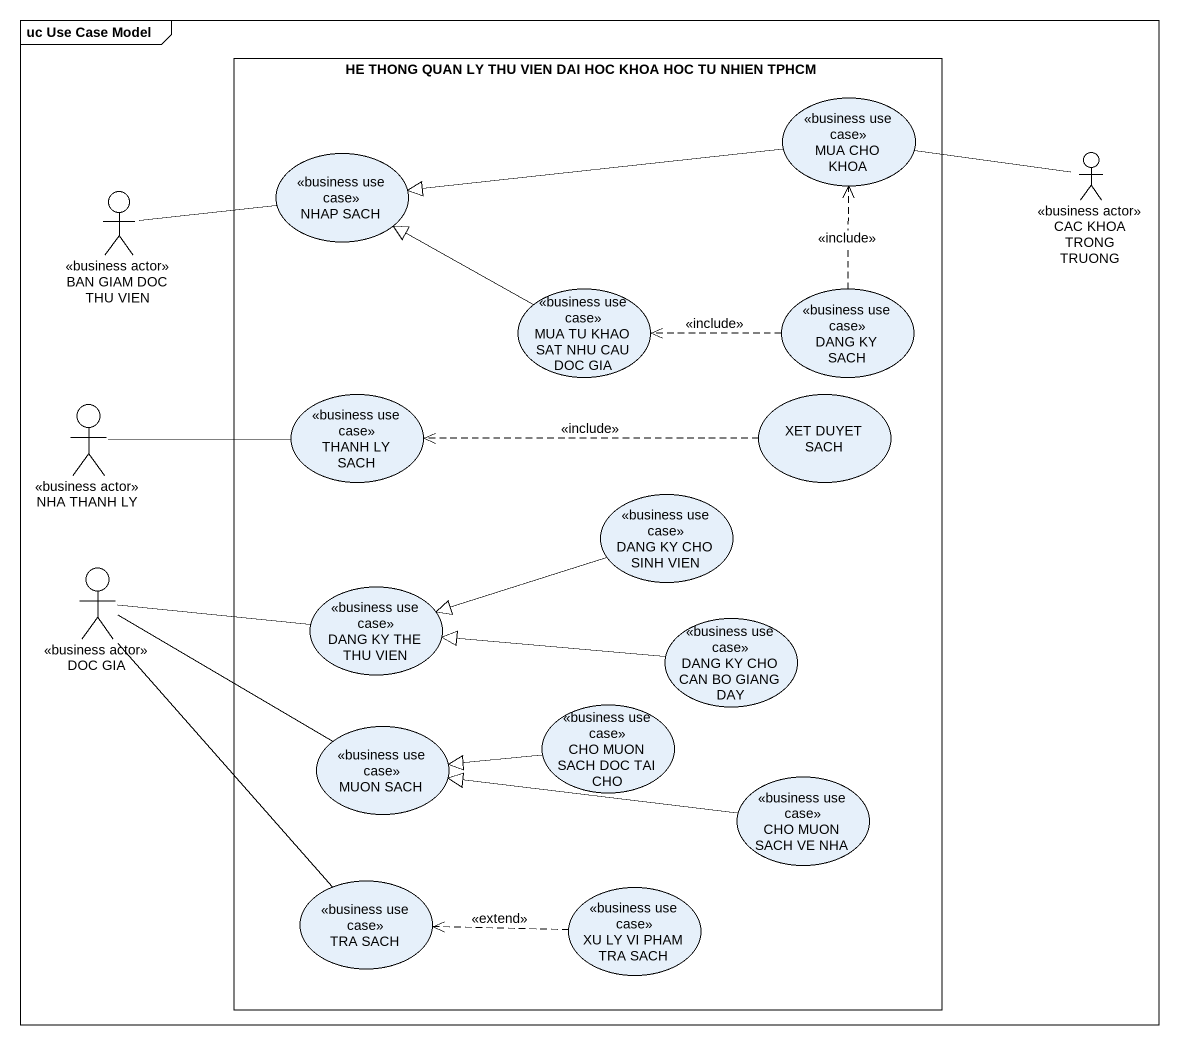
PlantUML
@startuml
mainframe uc Use Case Model
rectangle "HE THONG QUAN LY THU VIEN DAI HOC KHOA HOC TU NHIEN TPHCM" as HE_THONG_QUAN_LY_THU_VIEN {
  usecase "MUA CHO KHOA" as MUA_CHO_KHOA <<business use case>>
  usecase "NHAP SACH" as NHAP_SACH <<business use case>>
  usecase "MUA TU KHAO SAT NHU CAU DOC GIA" as MUA_TU_KHAO_SAT_NHU_CAU_DOC <<business use case>>
  usecase "DANG KY SACH" as DANG_KY_SACH <<business use case>>
  usecase "THANH LY SACH" as THANH_LY_SACH <<business use case>>
  usecase "XET DUYET SACH" as XET_DUYET_SACH
  usecase "DANG KY CHO SINH VIEN" as DANG_KY_CHO_SINH_VIEN <<business use case>>
  usecase "DANG KY THE THU VIEN" as DANG_KY_THE_THU_VIEN <<business use case>>
  usecase "DANG KY CHO CAN BO GIANG DAY" as DANG_KY_CHO_CAN_BO_GIANG_DAY <<business use case>>
  usecase "MUON SACH" as MUON_SACH <<business use case>>
  usecase "CHO MUON SACH DOC TAI CHO" as CHO_MUON_SACH_DOC_TAI_CHO <<business use case>>
  usecase "CHO MUON SACH VE NHA" as CHO_MUON_SACH_VE_NHA <<business use case>>
  usecase "TRA SACH" as TRA_SACH <<business use case>>
  usecase "XU LY VI PHAM TRA SACH" as XU_LY_VI_PHAM_TRA_SACH <<business use case>>
}
actor "CAC KHOA TRONG TRUONG" as CAC_KHOA_TRONG_TRUONG <<business actor>>
actor "BAN GIAM DOC THU VIEN" as BAN_GIAM_DOC_THU_VIEN <<business actor>>
actor "NHA THANH LY" as NHA_THANH_LY <<business actor>>
actor "DOC GIA" as DOC_GIA <<business actor>>
MUA_CHO_KHOA -left-|> NHAP_SACH
CAC_KHOA_TRONG_TRUONG -left- MUA_CHO_KHOA
BAN_GIAM_DOC_THU_VIEN -right- NHAP_SACH
MUA_TU_KHAO_SAT_NHU_CAU_DOC -left-|> NHAP_SACH
DANG_KY_SACH .up.> MUA_CHO_KHOA : <<include>>
DANG_KY_SACH .left.> MUA_TU_KHAO_SAT_NHU_CAU_DOC : <<include>>
NHA_THANH_LY -right- THANH_LY_SACH
XET_DUYET_SACH .left.> THANH_LY_SACH : <<include>>
DANG_KY_CHO_SINH_VIEN -left-|> DANG_KY_THE_THU_VIEN
DOC_GIA -right- DANG_KY_THE_THU_VIEN
DOC_GIA -right- MUON_SACH
DOC_GIA -- TRA_SACH
DANG_KY_CHO_CAN_BO_GIANG_DAY -left-|> DANG_KY_THE_THU_VIEN
CHO_MUON_SACH_DOC_TAI_CHO -left-|> MUON_SACH
CHO_MUON_SACH_VE_NHA -left-|> MUON_SACH
XU_LY_VI_PHAM_TRA_SACH .left.> TRA_SACH : <<extend>>
@enduml
